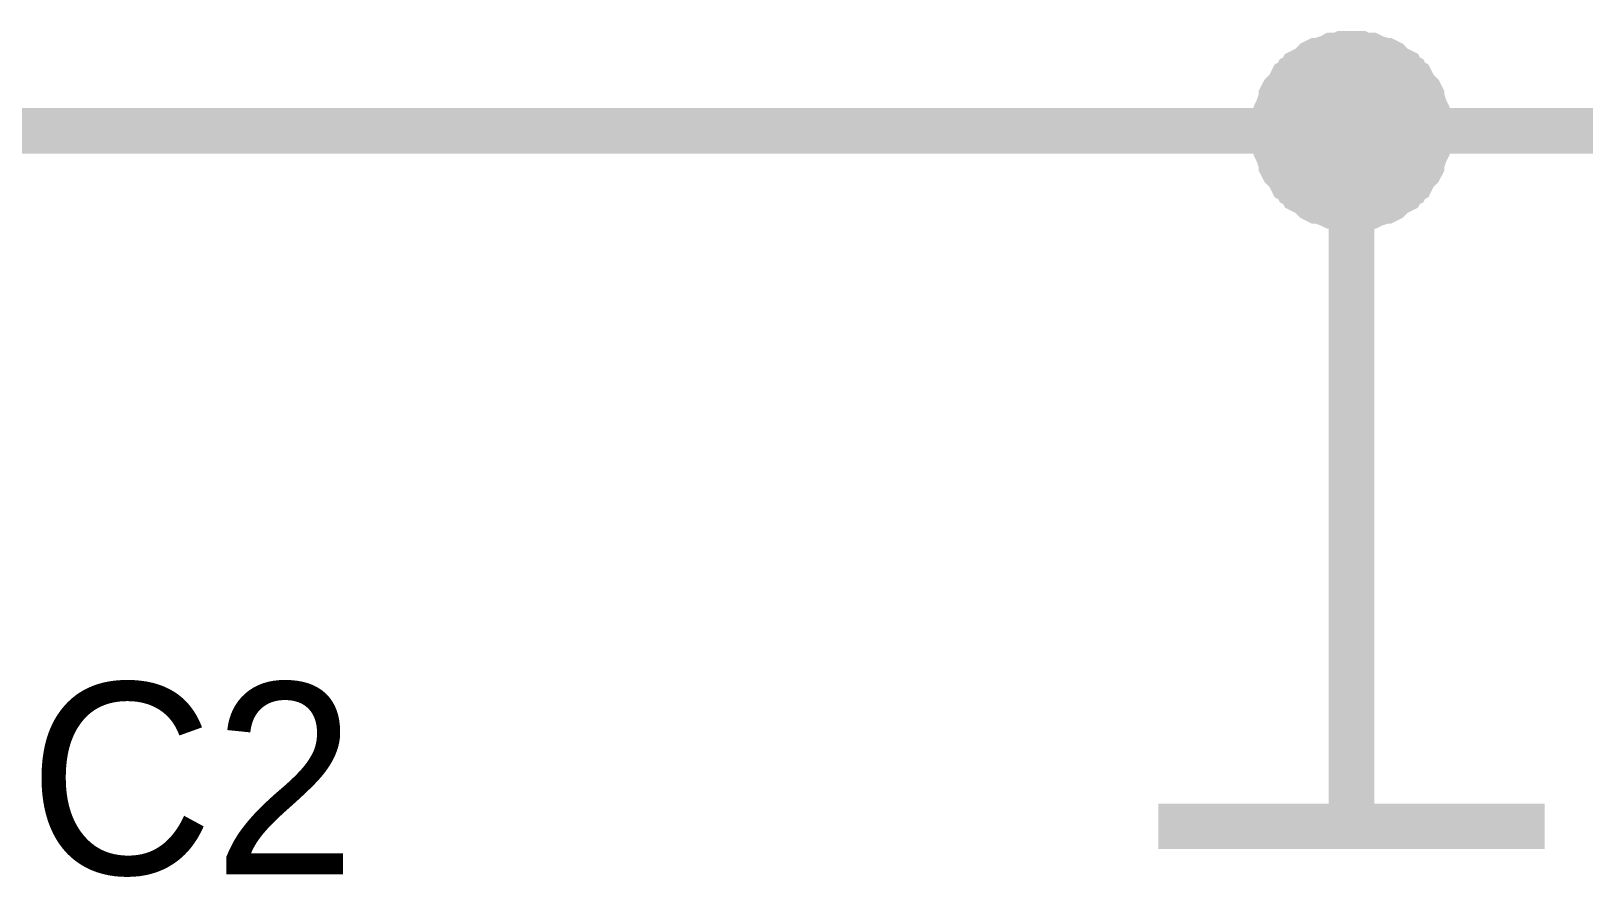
# Model space of a CAD drawing. Header units: millimetres. Extents: x 0 to 19, y 0 to 9.5.
# Drawn here: x 13.0587 to 13.4604, y 8.0067 to 8.2256 of the extents above; entities that cross this region are included whole.
import ezdxf

# ---------------------------------------------------------------- set-up
doc = ezdxf.new("R2010")
doc.units = ezdxf.units.MM
doc.header["$MEASUREMENT"] = 0
doc.layers.add('Sheet', color=255, linetype='Continuous')

msp = doc.modelspace()

# ---------------------------------------------------------------- linework, layer by layer
at = {"layer": 'Sheet'}
for points, const_width in [([(13.38038, 8.19976), (13.38038, 8.20065), (13.38038, 8.20197), (13.38082, 8.20286), (13.38082, 8.20374), (13.38082, 8.20463), (13.38126, 8.20551), (13.3817, 8.20684), (13.38214, 8.20772), (13.38214, 8.2086), (13.38259, 8.20949), (13.38303, 8.20993), (13.38391, 8.21082), (13.38435, 8.2117), (13.3848, 8.21258), (13.38568, 8.21303), (13.38612, 8.21391), (13.38701, 8.21435), (13.38745, 8.21524), (13.38833, 8.21568), (13.38922, 8.21612), (13.3901, 8.217), (13.39054, 8.21745), (13.39143, 8.21789), (13.39231, 8.21789), (13.3932, 8.21833), (13.39452, 8.21877), (13.39541, 8.21922), (13.39629, 8.21922), (13.39718, 8.21922), (13.39806, 8.21966), (13.39939, 8.21966), (13.40027, 8.21966)], 0.0118), ([(13.38038, 8.19976), (13.38038, 8.20065), (13.38038, 8.20197), (13.38082, 8.20286), (13.38082, 8.20374), (13.38082, 8.20463), (13.38126, 8.20551), (13.3817, 8.20684), (13.38214, 8.20772), (13.38214, 8.2086), (13.38259, 8.20949), (13.38303, 8.20993), (13.38391, 8.21082), (13.38435, 8.2117), (13.3848, 8.21258), (13.38568, 8.21303), (13.38612, 8.21391), (13.38701, 8.21435), (13.38745, 8.21524), (13.38833, 8.21568), (13.38922, 8.21612), (13.3901, 8.217), (13.39054, 8.21745), (13.39143, 8.21789), (13.39231, 8.21789), (13.3932, 8.21833), (13.39452, 8.21877), (13.39541, 8.21922), (13.39629, 8.21922), (13.39718, 8.21922), (13.39806, 8.21966), (13.39939, 8.21966), (13.40027, 8.21966)], 0.0118), ([(13.38038, 8.19976), (13.38038, 8.20065), (13.38038, 8.20197), (13.38082, 8.20286), (13.38082, 8.20374), (13.38082, 8.20463), (13.38126, 8.20551), (13.3817, 8.20684), (13.38214, 8.20772), (13.38214, 8.2086), (13.38259, 8.20949), (13.38303, 8.20993), (13.38391, 8.21082), (13.38435, 8.2117), (13.3848, 8.21258), (13.38568, 8.21303), (13.38612, 8.21391), (13.38701, 8.21435), (13.38745, 8.21524), (13.38833, 8.21568), (13.38922, 8.21612), (13.3901, 8.217), (13.39054, 8.21745), (13.39143, 8.21789), (13.39231, 8.21789), (13.3932, 8.21833), (13.39452, 8.21877), (13.39541, 8.21922), (13.39629, 8.21922), (13.39718, 8.21922), (13.39806, 8.21966), (13.39939, 8.21966), (13.40027, 8.21966)], 0.0118), ([(13.38038, 8.19976), (13.38038, 8.20065), (13.38038, 8.20197), (13.38082, 8.20286), (13.38082, 8.20374), (13.38082, 8.20463), (13.38126, 8.20551), (13.3817, 8.20684), (13.38214, 8.20772), (13.38214, 8.2086), (13.38259, 8.20949), (13.38303, 8.20993), (13.38391, 8.21082), (13.38435, 8.2117), (13.3848, 8.21258), (13.38568, 8.21303), (13.38612, 8.21391), (13.38701, 8.21435), (13.38745, 8.21524), (13.38833, 8.21568), (13.38922, 8.21612), (13.3901, 8.217), (13.39054, 8.21745), (13.39143, 8.21789), (13.39231, 8.21789), (13.3932, 8.21833), (13.39452, 8.21877), (13.39541, 8.21922), (13.39629, 8.21922), (13.39718, 8.21922), (13.39806, 8.21966), (13.39939, 8.21966), (13.40027, 8.21966)], 0.0118), ([(13.40027, 8.21966), (13.40027, 8.21966)], 0.0118), ([(13.40027, 8.21966), (13.40115, 8.21966), (13.40248, 8.21966), (13.40336, 8.21922), (13.40425, 8.21922), (13.40513, 8.21922), (13.40602, 8.21877), (13.40734, 8.21833), (13.40823, 8.21789), (13.40911, 8.21789), (13.41, 8.21745), (13.41044, 8.217), (13.41132, 8.21612), (13.41221, 8.21568), (13.41309, 8.21524), (13.41353, 8.21435), (13.41442, 8.21391), (13.41486, 8.21303), (13.41574, 8.21258), (13.41619, 8.2117), (13.41663, 8.21082), (13.41751, 8.20993), (13.41795, 8.20949), (13.4184, 8.2086), (13.4184, 8.20772), (13.41884, 8.20684), (13.41928, 8.20551), (13.41972, 8.20463), (13.41972, 8.20374), (13.41972, 8.20286), (13.42016, 8.20197), (13.42016, 8.20065), (13.42016, 8.19976)], 0.0118), ([(13.40027, 8.21966), (13.40027, 8.21966)], 0.0118), ([(13.40027, 8.21966), (13.40115, 8.21966), (13.40248, 8.21966), (13.40336, 8.21922), (13.40425, 8.21922), (13.40513, 8.21922), (13.40602, 8.21877), (13.40734, 8.21833), (13.40823, 8.21789), (13.40911, 8.21789), (13.41, 8.21745), (13.41044, 8.217), (13.41132, 8.21612), (13.41221, 8.21568), (13.41309, 8.21524), (13.41353, 8.21435), (13.41442, 8.21391), (13.41486, 8.21303), (13.41574, 8.21258), (13.41619, 8.2117), (13.41663, 8.21082), (13.41751, 8.20993), (13.41795, 8.20949), (13.4184, 8.2086), (13.4184, 8.20772), (13.41884, 8.20684), (13.41928, 8.20551), (13.41972, 8.20463), (13.41972, 8.20374), (13.41972, 8.20286), (13.42016, 8.20197), (13.42016, 8.20065), (13.42016, 8.19976)], 0.0118), ([(13.40027, 8.21966), (13.40027, 8.21966)], 0.0118), ([(13.40027, 8.21966), (13.40115, 8.21966), (13.40248, 8.21966), (13.40336, 8.21922), (13.40425, 8.21922), (13.40513, 8.21922), (13.40602, 8.21877), (13.40734, 8.21833), (13.40823, 8.21789), (13.40911, 8.21789), (13.41, 8.21745), (13.41044, 8.217), (13.41132, 8.21612), (13.41221, 8.21568), (13.41309, 8.21524), (13.41353, 8.21435), (13.41442, 8.21391), (13.41486, 8.21303), (13.41574, 8.21258), (13.41619, 8.2117), (13.41663, 8.21082), (13.41751, 8.20993), (13.41795, 8.20949), (13.4184, 8.2086), (13.4184, 8.20772), (13.41884, 8.20684), (13.41928, 8.20551), (13.41972, 8.20463), (13.41972, 8.20374), (13.41972, 8.20286), (13.42016, 8.20197), (13.42016, 8.20065), (13.42016, 8.19976)], 0.0118), ([(13.40027, 8.21966), (13.40027, 8.21966)], 0.0118), ([(13.40027, 8.21966), (13.40115, 8.21966), (13.40248, 8.21966), (13.40336, 8.21922), (13.40425, 8.21922), (13.40513, 8.21922), (13.40602, 8.21877), (13.40734, 8.21833), (13.40823, 8.21789), (13.40911, 8.21789), (13.41, 8.21745), (13.41044, 8.217), (13.41132, 8.21612), (13.41221, 8.21568), (13.41309, 8.21524), (13.41353, 8.21435), (13.41442, 8.21391), (13.41486, 8.21303), (13.41574, 8.21258), (13.41619, 8.2117), (13.41663, 8.21082), (13.41751, 8.20993), (13.41795, 8.20949), (13.4184, 8.2086), (13.4184, 8.20772), (13.41884, 8.20684), (13.41928, 8.20551), (13.41972, 8.20463), (13.41972, 8.20374), (13.41972, 8.20286), (13.42016, 8.20197), (13.42016, 8.20065), (13.42016, 8.19976)], 0.0118), ([(13.38038, 8.19976), (13.38038, 8.20065), (13.38038, 8.20197), (13.38082, 8.20286), (13.38082, 8.20374), (13.38082, 8.20463), (13.38126, 8.20551), (13.3817, 8.20684), (13.38214, 8.20772), (13.38214, 8.2086), (13.38259, 8.20949), (13.38303, 8.20993), (13.38391, 8.21082), (13.38435, 8.2117), (13.3848, 8.21258), (13.38568, 8.21303), (13.38612, 8.21391), (13.38701, 8.21435), (13.38745, 8.21524), (13.38833, 8.21568), (13.38922, 8.21612), (13.3901, 8.217), (13.39054, 8.21745), (13.39143, 8.21789), (13.39231, 8.21789), (13.3932, 8.21833), (13.39452, 8.21877), (13.39541, 8.21922), (13.39629, 8.21922), (13.39718, 8.21922), (13.39806, 8.21966), (13.39939, 8.21966), (13.40027, 8.21966)], 0.0039), ([(13.38038, 8.19976), (13.38038, 8.20065), (13.38038, 8.20197), (13.38082, 8.20286), (13.38082, 8.20374), (13.38082, 8.20463), (13.38126, 8.20551), (13.3817, 8.20684), (13.38214, 8.20772), (13.38214, 8.2086), (13.38259, 8.20949), (13.38303, 8.20993), (13.38391, 8.21082), (13.38435, 8.2117), (13.3848, 8.21258), (13.38568, 8.21303), (13.38612, 8.21391), (13.38701, 8.21435), (13.38745, 8.21524), (13.38833, 8.21568), (13.38922, 8.21612), (13.3901, 8.217), (13.39054, 8.21745), (13.39143, 8.21789), (13.39231, 8.21789), (13.3932, 8.21833), (13.39452, 8.21877), (13.39541, 8.21922), (13.39629, 8.21922), (13.39718, 8.21922), (13.39806, 8.21966), (13.39939, 8.21966), (13.40027, 8.21966)], 0.0039), ([(13.38038, 8.19976), (13.38038, 8.20065), (13.38038, 8.20197), (13.38082, 8.20286), (13.38082, 8.20374), (13.38082, 8.20463), (13.38126, 8.20551), (13.3817, 8.20684), (13.38214, 8.20772), (13.38214, 8.2086), (13.38259, 8.20949), (13.38303, 8.20993), (13.38391, 8.21082), (13.38435, 8.2117), (13.3848, 8.21258), (13.38568, 8.21303), (13.38612, 8.21391), (13.38701, 8.21435), (13.38745, 8.21524), (13.38833, 8.21568), (13.38922, 8.21612), (13.3901, 8.217), (13.39054, 8.21745), (13.39143, 8.21789), (13.39231, 8.21789), (13.3932, 8.21833), (13.39452, 8.21877), (13.39541, 8.21922), (13.39629, 8.21922), (13.39718, 8.21922), (13.39806, 8.21966), (13.39939, 8.21966), (13.40027, 8.21966)], 0.0039), ([(13.38038, 8.19976), (13.38038, 8.20065), (13.38038, 8.20197), (13.38082, 8.20286), (13.38082, 8.20374), (13.38082, 8.20463), (13.38126, 8.20551), (13.3817, 8.20684), (13.38214, 8.20772), (13.38214, 8.2086), (13.38259, 8.20949), (13.38303, 8.20993), (13.38391, 8.21082), (13.38435, 8.2117), (13.3848, 8.21258), (13.38568, 8.21303), (13.38612, 8.21391), (13.38701, 8.21435), (13.38745, 8.21524), (13.38833, 8.21568), (13.38922, 8.21612), (13.3901, 8.217), (13.39054, 8.21745), (13.39143, 8.21789), (13.39231, 8.21789), (13.3932, 8.21833), (13.39452, 8.21877), (13.39541, 8.21922), (13.39629, 8.21922), (13.39718, 8.21922), (13.39806, 8.21966), (13.39939, 8.21966), (13.40027, 8.21966)], 0.0039), ([(13.40027, 8.21966), (13.40027, 8.21966)], 0.0039), ([(13.40027, 8.21966), (13.40115, 8.21966), (13.40248, 8.21966), (13.40336, 8.21922), (13.40425, 8.21922), (13.40513, 8.21922), (13.40602, 8.21877), (13.40734, 8.21833), (13.40823, 8.21789), (13.40911, 8.21789), (13.41, 8.21745), (13.41044, 8.217), (13.41132, 8.21612), (13.41221, 8.21568), (13.41309, 8.21524), (13.41353, 8.21435), (13.41442, 8.21391), (13.41486, 8.21303), (13.41574, 8.21258), (13.41619, 8.2117), (13.41663, 8.21082), (13.41751, 8.20993), (13.41795, 8.20949), (13.4184, 8.2086), (13.4184, 8.20772), (13.41884, 8.20684), (13.41928, 8.20551), (13.41972, 8.20463), (13.41972, 8.20374), (13.41972, 8.20286), (13.42016, 8.20197), (13.42016, 8.20065), (13.42016, 8.19976)], 0.0039), ([(13.40027, 8.21966), (13.40027, 8.21966)], 0.0039), ([(13.40027, 8.21966), (13.40115, 8.21966), (13.40248, 8.21966), (13.40336, 8.21922), (13.40425, 8.21922), (13.40513, 8.21922), (13.40602, 8.21877), (13.40734, 8.21833), (13.40823, 8.21789), (13.40911, 8.21789), (13.41, 8.21745), (13.41044, 8.217), (13.41132, 8.21612), (13.41221, 8.21568), (13.41309, 8.21524), (13.41353, 8.21435), (13.41442, 8.21391), (13.41486, 8.21303), (13.41574, 8.21258), (13.41619, 8.2117), (13.41663, 8.21082), (13.41751, 8.20993), (13.41795, 8.20949), (13.4184, 8.2086), (13.4184, 8.20772), (13.41884, 8.20684), (13.41928, 8.20551), (13.41972, 8.20463), (13.41972, 8.20374), (13.41972, 8.20286), (13.42016, 8.20197), (13.42016, 8.20065), (13.42016, 8.19976)], 0.0039), ([(13.40027, 8.21966), (13.40027, 8.21966)], 0.0039), ([(13.40027, 8.21966), (13.40115, 8.21966), (13.40248, 8.21966), (13.40336, 8.21922), (13.40425, 8.21922), (13.40513, 8.21922), (13.40602, 8.21877), (13.40734, 8.21833), (13.40823, 8.21789), (13.40911, 8.21789), (13.41, 8.21745), (13.41044, 8.217), (13.41132, 8.21612), (13.41221, 8.21568), (13.41309, 8.21524), (13.41353, 8.21435), (13.41442, 8.21391), (13.41486, 8.21303), (13.41574, 8.21258), (13.41619, 8.2117), (13.41663, 8.21082), (13.41751, 8.20993), (13.41795, 8.20949), (13.4184, 8.2086), (13.4184, 8.20772), (13.41884, 8.20684), (13.41928, 8.20551), (13.41972, 8.20463), (13.41972, 8.20374), (13.41972, 8.20286), (13.42016, 8.20197), (13.42016, 8.20065), (13.42016, 8.19976)], 0.0039), ([(13.40027, 8.21966), (13.40027, 8.21966)], 0.0039), ([(13.40027, 8.21966), (13.40115, 8.21966), (13.40248, 8.21966), (13.40336, 8.21922), (13.40425, 8.21922), (13.40513, 8.21922), (13.40602, 8.21877), (13.40734, 8.21833), (13.40823, 8.21789), (13.40911, 8.21789), (13.41, 8.21745), (13.41044, 8.217), (13.41132, 8.21612), (13.41221, 8.21568), (13.41309, 8.21524), (13.41353, 8.21435), (13.41442, 8.21391), (13.41486, 8.21303), (13.41574, 8.21258), (13.41619, 8.2117), (13.41663, 8.21082), (13.41751, 8.20993), (13.41795, 8.20949), (13.4184, 8.2086), (13.4184, 8.20772), (13.41884, 8.20684), (13.41928, 8.20551), (13.41972, 8.20463), (13.41972, 8.20374), (13.41972, 8.20286), (13.42016, 8.20197), (13.42016, 8.20065), (13.42016, 8.19976)], 0.0039), ([(12.40022, 8.19976), (13.00016, 8.19976), (13.40027, 8.19976), (13.70002, 8.19976), (13.80038, 8.19976)], 0.0118), ([(13.40027, 8.17987), (13.39939, 8.17987), (13.39806, 8.17987), (13.39718, 8.18031), (13.39629, 8.18031), (13.39541, 8.18031), (13.39452, 8.18075), (13.3932, 8.18119), (13.39231, 8.18164), (13.39143, 8.18164), (13.39054, 8.18208), (13.3901, 8.18252), (13.38922, 8.1834), (13.38833, 8.18385), (13.38745, 8.18429), (13.38701, 8.18517), (13.38612, 8.18562), (13.38568, 8.1865), (13.3848, 8.18694), (13.38435, 8.18783), (13.38391, 8.18871), (13.38303, 8.18959), (13.38259, 8.19004), (13.38214, 8.19092), (13.38214, 8.1918), (13.3817, 8.19269), (13.38126, 8.19402), (13.38082, 8.1949), (13.38082, 8.19578), (13.38082, 8.19667), (13.38038, 8.19755), (13.38038, 8.19888), (13.38038, 8.19976)], 0.0118), ([(13.38038, 8.19976), (13.38038, 8.19976)], 0.0118), ([(13.40027, 8.17987), (13.39939, 8.17987), (13.39806, 8.17987), (13.39718, 8.18031), (13.39629, 8.18031), (13.39541, 8.18031), (13.39452, 8.18075), (13.3932, 8.18119), (13.39231, 8.18164), (13.39143, 8.18164), (13.39054, 8.18208), (13.3901, 8.18252), (13.38922, 8.1834), (13.38833, 8.18385), (13.38745, 8.18429), (13.38701, 8.18517), (13.38612, 8.18562), (13.38568, 8.1865), (13.3848, 8.18694), (13.38435, 8.18783), (13.38391, 8.18871), (13.38303, 8.18959), (13.38259, 8.19004), (13.38214, 8.19092), (13.38214, 8.1918), (13.3817, 8.19269), (13.38126, 8.19402), (13.38082, 8.1949), (13.38082, 8.19578), (13.38082, 8.19667), (13.38038, 8.19755), (13.38038, 8.19888), (13.38038, 8.19976)], 0.0118), ([(13.38038, 8.19976), (13.38038, 8.19976)], 0.0118), ([(13.40027, 8.17987), (13.39939, 8.17987), (13.39806, 8.17987), (13.39718, 8.18031), (13.39629, 8.18031), (13.39541, 8.18031), (13.39452, 8.18075), (13.3932, 8.18119), (13.39231, 8.18164), (13.39143, 8.18164), (13.39054, 8.18208), (13.3901, 8.18252), (13.38922, 8.1834), (13.38833, 8.18385), (13.38745, 8.18429), (13.38701, 8.18517), (13.38612, 8.18562), (13.38568, 8.1865), (13.3848, 8.18694), (13.38435, 8.18783), (13.38391, 8.18871), (13.38303, 8.18959), (13.38259, 8.19004), (13.38214, 8.19092), (13.38214, 8.1918), (13.3817, 8.19269), (13.38126, 8.19402), (13.38082, 8.1949), (13.38082, 8.19578), (13.38082, 8.19667), (13.38038, 8.19755), (13.38038, 8.19888), (13.38038, 8.19976)], 0.0118), ([(13.38038, 8.19976), (13.38038, 8.19976)], 0.0118), ([(13.40027, 8.17987), (13.39939, 8.17987), (13.39806, 8.17987), (13.39718, 8.18031), (13.39629, 8.18031), (13.39541, 8.18031), (13.39452, 8.18075), (13.3932, 8.18119), (13.39231, 8.18164), (13.39143, 8.18164), (13.39054, 8.18208), (13.3901, 8.18252), (13.38922, 8.1834), (13.38833, 8.18385), (13.38745, 8.18429), (13.38701, 8.18517), (13.38612, 8.18562), (13.38568, 8.1865), (13.3848, 8.18694), (13.38435, 8.18783), (13.38391, 8.18871), (13.38303, 8.18959), (13.38259, 8.19004), (13.38214, 8.19092), (13.38214, 8.1918), (13.3817, 8.19269), (13.38126, 8.19402), (13.38082, 8.1949), (13.38082, 8.19578), (13.38082, 8.19667), (13.38038, 8.19755), (13.38038, 8.19888), (13.38038, 8.19976)], 0.0118), ([(13.38038, 8.19976), (13.38038, 8.19976)], 0.0118), ([(13.40027, 8.09985), (13.40027, 8.19976)], 0.0118), ([(13.42016, 8.19976), (13.42016, 8.19888), (13.42016, 8.19755), (13.41972, 8.19667), (13.41972, 8.19578), (13.41972, 8.1949), (13.41928, 8.19402), (13.41884, 8.19269), (13.4184, 8.1918), (13.4184, 8.19092), (13.41795, 8.19004), (13.41751, 8.18959), (13.41663, 8.18871), (13.41619, 8.18783), (13.41574, 8.18694), (13.41486, 8.1865), (13.41442, 8.18562), (13.41353, 8.18517), (13.41309, 8.18429), (13.41221, 8.18385), (13.41132, 8.1834), (13.41044, 8.18252), (13.41, 8.18208), (13.40911, 8.18164), (13.40823, 8.18164), (13.40734, 8.18119), (13.40602, 8.18075), (13.40513, 8.18031), (13.40425, 8.18031), (13.40336, 8.18031), (13.40248, 8.17987), (13.40115, 8.17987), (13.40027, 8.17987)], 0.0118), ([(13.42016, 8.19976), (13.42016, 8.19888), (13.42016, 8.19755), (13.41972, 8.19667), (13.41972, 8.19578), (13.41972, 8.1949), (13.41928, 8.19402), (13.41884, 8.19269), (13.4184, 8.1918), (13.4184, 8.19092), (13.41795, 8.19004), (13.41751, 8.18959), (13.41663, 8.18871), (13.41619, 8.18783), (13.41574, 8.18694), (13.41486, 8.1865), (13.41442, 8.18562), (13.41353, 8.18517), (13.41309, 8.18429), (13.41221, 8.18385), (13.41132, 8.1834), (13.41044, 8.18252), (13.41, 8.18208), (13.40911, 8.18164), (13.40823, 8.18164), (13.40734, 8.18119), (13.40602, 8.18075), (13.40513, 8.18031), (13.40425, 8.18031), (13.40336, 8.18031), (13.40248, 8.17987), (13.40115, 8.17987), (13.40027, 8.17987)], 0.0118), ([(13.42016, 8.19976), (13.42016, 8.19888), (13.42016, 8.19755), (13.41972, 8.19667), (13.41972, 8.19578), (13.41972, 8.1949), (13.41928, 8.19402), (13.41884, 8.19269), (13.4184, 8.1918), (13.4184, 8.19092), (13.41795, 8.19004), (13.41751, 8.18959), (13.41663, 8.18871), (13.41619, 8.18783), (13.41574, 8.18694), (13.41486, 8.1865), (13.41442, 8.18562), (13.41353, 8.18517), (13.41309, 8.18429), (13.41221, 8.18385), (13.41132, 8.1834), (13.41044, 8.18252), (13.41, 8.18208), (13.40911, 8.18164), (13.40823, 8.18164), (13.40734, 8.18119), (13.40602, 8.18075), (13.40513, 8.18031), (13.40425, 8.18031), (13.40336, 8.18031), (13.40248, 8.17987), (13.40115, 8.17987), (13.40027, 8.17987)], 0.0118), ([(13.42016, 8.19976), (13.42016, 8.19888), (13.42016, 8.19755), (13.41972, 8.19667), (13.41972, 8.19578), (13.41972, 8.1949), (13.41928, 8.19402), (13.41884, 8.19269), (13.4184, 8.1918), (13.4184, 8.19092), (13.41795, 8.19004), (13.41751, 8.18959), (13.41663, 8.18871), (13.41619, 8.18783), (13.41574, 8.18694), (13.41486, 8.1865), (13.41442, 8.18562), (13.41353, 8.18517), (13.41309, 8.18429), (13.41221, 8.18385), (13.41132, 8.1834), (13.41044, 8.18252), (13.41, 8.18208), (13.40911, 8.18164), (13.40823, 8.18164), (13.40734, 8.18119), (13.40602, 8.18075), (13.40513, 8.18031), (13.40425, 8.18031), (13.40336, 8.18031), (13.40248, 8.17987), (13.40115, 8.17987), (13.40027, 8.17987)], 0.0118), ([(13.42016, 8.19976), (13.42016, 8.19976), (13.42016, 8.19976), (13.42016, 8.19976), (13.42016, 8.19976), (13.42016, 8.19976), (13.42016, 8.19976), (13.42016, 8.19976), (13.42016, 8.19976), (13.42016, 8.19976), (13.42016, 8.19976), (13.42016, 8.19976), (13.42016, 8.19976), (13.42016, 8.19976), (13.42016, 8.19976), (13.42016, 8.19976), (13.42016, 8.19976), (13.42016, 8.19976), (13.42016, 8.19976), (13.42016, 8.19976), (13.42016, 8.19976), (13.42016, 8.19976), (13.42016, 8.19976), (13.42016, 8.19976), (13.42016, 8.19976), (13.42016, 8.19976), (13.42016, 8.19976), (13.42016, 8.19976), (13.42016, 8.19976), (13.42016, 8.19976), (13.42016, 8.19976), (13.42016, 8.19976), (13.42016, 8.19976)], 0.0118), ([(13.42016, 8.19976), (13.42016, 8.19976)], 0.0118), ([(13.42016, 8.19976), (13.42016, 8.19976), (13.42016, 8.19976), (13.42016, 8.19976), (13.42016, 8.19976), (13.42016, 8.19976), (13.42016, 8.19976), (13.42016, 8.19976), (13.42016, 8.19976), (13.42016, 8.19976), (13.42016, 8.19976), (13.42016, 8.19976), (13.42016, 8.19976), (13.42016, 8.19976), (13.42016, 8.19976), (13.42016, 8.19976), (13.42016, 8.19976), (13.42016, 8.19976), (13.42016, 8.19976), (13.42016, 8.19976), (13.42016, 8.19976), (13.42016, 8.19976), (13.42016, 8.19976), (13.42016, 8.19976), (13.42016, 8.19976), (13.42016, 8.19976), (13.42016, 8.19976), (13.42016, 8.19976), (13.42016, 8.19976), (13.42016, 8.19976), (13.42016, 8.19976), (13.42016, 8.19976), (13.42016, 8.19976)], 0.0118), ([(13.42016, 8.19976), (13.42016, 8.19976)], 0.0118), ([(13.42016, 8.19976), (13.42016, 8.19976), (13.42016, 8.19976), (13.42016, 8.19976), (13.42016, 8.19976), (13.42016, 8.19976), (13.42016, 8.19976), (13.42016, 8.19976), (13.42016, 8.19976), (13.42016, 8.19976), (13.42016, 8.19976), (13.42016, 8.19976), (13.42016, 8.19976), (13.42016, 8.19976), (13.42016, 8.19976), (13.42016, 8.19976), (13.42016, 8.19976), (13.42016, 8.19976), (13.42016, 8.19976), (13.42016, 8.19976), (13.42016, 8.19976), (13.42016, 8.19976), (13.42016, 8.19976), (13.42016, 8.19976), (13.42016, 8.19976), (13.42016, 8.19976), (13.42016, 8.19976), (13.42016, 8.19976), (13.42016, 8.19976), (13.42016, 8.19976), (13.42016, 8.19976), (13.42016, 8.19976), (13.42016, 8.19976)], 0.0118), ([(13.42016, 8.19976), (13.42016, 8.19976)], 0.0118), ([(13.42016, 8.19976), (13.42016, 8.19976), (13.42016, 8.19976), (13.42016, 8.19976), (13.42016, 8.19976), (13.42016, 8.19976), (13.42016, 8.19976), (13.42016, 8.19976), (13.42016, 8.19976), (13.42016, 8.19976), (13.42016, 8.19976), (13.42016, 8.19976), (13.42016, 8.19976), (13.42016, 8.19976), (13.42016, 8.19976), (13.42016, 8.19976), (13.42016, 8.19976), (13.42016, 8.19976), (13.42016, 8.19976), (13.42016, 8.19976), (13.42016, 8.19976), (13.42016, 8.19976), (13.42016, 8.19976), (13.42016, 8.19976), (13.42016, 8.19976), (13.42016, 8.19976), (13.42016, 8.19976), (13.42016, 8.19976), (13.42016, 8.19976), (13.42016, 8.19976), (13.42016, 8.19976), (13.42016, 8.19976), (13.42016, 8.19976)], 0.0118), ([(13.42016, 8.19976), (13.42016, 8.19976)], 0.0118), ([(13.40027, 8.17987), (13.39939, 8.17987), (13.39806, 8.17987), (13.39718, 8.18031), (13.39629, 8.18031), (13.39541, 8.18031), (13.39452, 8.18075), (13.3932, 8.18119), (13.39231, 8.18164), (13.39143, 8.18164), (13.39054, 8.18208), (13.3901, 8.18252), (13.38922, 8.1834), (13.38833, 8.18385), (13.38745, 8.18429), (13.38701, 8.18517), (13.38612, 8.18562), (13.38568, 8.1865), (13.3848, 8.18694), (13.38435, 8.18783), (13.38391, 8.18871), (13.38303, 8.18959), (13.38259, 8.19004), (13.38214, 8.19092), (13.38214, 8.1918), (13.3817, 8.19269), (13.38126, 8.19402), (13.38082, 8.1949), (13.38082, 8.19578), (13.38082, 8.19667), (13.38038, 8.19755), (13.38038, 8.19888), (13.38038, 8.19976)], 0.0039), ([(13.38038, 8.19976), (13.38038, 8.19976)], 0.0039), ([(13.40027, 8.17987), (13.39939, 8.17987), (13.39806, 8.17987), (13.39718, 8.18031), (13.39629, 8.18031), (13.39541, 8.18031), (13.39452, 8.18075), (13.3932, 8.18119), (13.39231, 8.18164), (13.39143, 8.18164), (13.39054, 8.18208), (13.3901, 8.18252), (13.38922, 8.1834), (13.38833, 8.18385), (13.38745, 8.18429), (13.38701, 8.18517), (13.38612, 8.18562), (13.38568, 8.1865), (13.3848, 8.18694), (13.38435, 8.18783), (13.38391, 8.18871), (13.38303, 8.18959), (13.38259, 8.19004), (13.38214, 8.19092), (13.38214, 8.1918), (13.3817, 8.19269), (13.38126, 8.19402), (13.38082, 8.1949), (13.38082, 8.19578), (13.38082, 8.19667), (13.38038, 8.19755), (13.38038, 8.19888), (13.38038, 8.19976)], 0.0039), ([(13.38038, 8.19976), (13.38038, 8.19976)], 0.0039), ([(13.40027, 8.17987), (13.39939, 8.17987), (13.39806, 8.17987), (13.39718, 8.18031), (13.39629, 8.18031), (13.39541, 8.18031), (13.39452, 8.18075), (13.3932, 8.18119), (13.39231, 8.18164), (13.39143, 8.18164), (13.39054, 8.18208), (13.3901, 8.18252), (13.38922, 8.1834), (13.38833, 8.18385), (13.38745, 8.18429), (13.38701, 8.18517), (13.38612, 8.18562), (13.38568, 8.1865), (13.3848, 8.18694), (13.38435, 8.18783), (13.38391, 8.18871), (13.38303, 8.18959), (13.38259, 8.19004), (13.38214, 8.19092), (13.38214, 8.1918), (13.3817, 8.19269), (13.38126, 8.19402), (13.38082, 8.1949), (13.38082, 8.19578), (13.38082, 8.19667), (13.38038, 8.19755), (13.38038, 8.19888), (13.38038, 8.19976)], 0.0039), ([(13.38038, 8.19976), (13.38038, 8.19976)], 0.0039), ([(13.40027, 8.17987), (13.39939, 8.17987), (13.39806, 8.17987), (13.39718, 8.18031), (13.39629, 8.18031), (13.39541, 8.18031), (13.39452, 8.18075), (13.3932, 8.18119), (13.39231, 8.18164), (13.39143, 8.18164), (13.39054, 8.18208), (13.3901, 8.18252), (13.38922, 8.1834), (13.38833, 8.18385), (13.38745, 8.18429), (13.38701, 8.18517), (13.38612, 8.18562), (13.38568, 8.1865), (13.3848, 8.18694), (13.38435, 8.18783), (13.38391, 8.18871), (13.38303, 8.18959), (13.38259, 8.19004), (13.38214, 8.19092), (13.38214, 8.1918), (13.3817, 8.19269), (13.38126, 8.19402), (13.38082, 8.1949), (13.38082, 8.19578), (13.38082, 8.19667), (13.38038, 8.19755), (13.38038, 8.19888), (13.38038, 8.19976)], 0.0039), ([(13.38038, 8.19976), (13.38038, 8.19976)], 0.0039), ([(13.42016, 8.19976), (13.42016, 8.19888), (13.42016, 8.19755), (13.41972, 8.19667), (13.41972, 8.19578), (13.41972, 8.1949), (13.41928, 8.19402), (13.41884, 8.19269), (13.4184, 8.1918), (13.4184, 8.19092), (13.41795, 8.19004), (13.41751, 8.18959), (13.41663, 8.18871), (13.41619, 8.18783), (13.41574, 8.18694), (13.41486, 8.1865), (13.41442, 8.18562), (13.41353, 8.18517), (13.41309, 8.18429), (13.41221, 8.18385), (13.41132, 8.1834), (13.41044, 8.18252), (13.41, 8.18208), (13.40911, 8.18164), (13.40823, 8.18164), (13.40734, 8.18119), (13.40602, 8.18075), (13.40513, 8.18031), (13.40425, 8.18031), (13.40336, 8.18031), (13.40248, 8.17987), (13.40115, 8.17987), (13.40027, 8.17987)], 0.0039), ([(13.42016, 8.19976), (13.42016, 8.19888), (13.42016, 8.19755), (13.41972, 8.19667), (13.41972, 8.19578), (13.41972, 8.1949), (13.41928, 8.19402), (13.41884, 8.19269), (13.4184, 8.1918), (13.4184, 8.19092), (13.41795, 8.19004), (13.41751, 8.18959), (13.41663, 8.18871), (13.41619, 8.18783), (13.41574, 8.18694), (13.41486, 8.1865), (13.41442, 8.18562), (13.41353, 8.18517), (13.41309, 8.18429), (13.41221, 8.18385), (13.41132, 8.1834), (13.41044, 8.18252), (13.41, 8.18208), (13.40911, 8.18164), (13.40823, 8.18164), (13.40734, 8.18119), (13.40602, 8.18075), (13.40513, 8.18031), (13.40425, 8.18031), (13.40336, 8.18031), (13.40248, 8.17987), (13.40115, 8.17987), (13.40027, 8.17987)], 0.0039), ([(13.42016, 8.19976), (13.42016, 8.19888), (13.42016, 8.19755), (13.41972, 8.19667), (13.41972, 8.19578), (13.41972, 8.1949), (13.41928, 8.19402), (13.41884, 8.19269), (13.4184, 8.1918), (13.4184, 8.19092), (13.41795, 8.19004), (13.41751, 8.18959), (13.41663, 8.18871), (13.41619, 8.18783), (13.41574, 8.18694), (13.41486, 8.1865), (13.41442, 8.18562), (13.41353, 8.18517), (13.41309, 8.18429), (13.41221, 8.18385), (13.41132, 8.1834), (13.41044, 8.18252), (13.41, 8.18208), (13.40911, 8.18164), (13.40823, 8.18164), (13.40734, 8.18119), (13.40602, 8.18075), (13.40513, 8.18031), (13.40425, 8.18031), (13.40336, 8.18031), (13.40248, 8.17987), (13.40115, 8.17987), (13.40027, 8.17987)], 0.0039), ([(13.42016, 8.19976), (13.42016, 8.19888), (13.42016, 8.19755), (13.41972, 8.19667), (13.41972, 8.19578), (13.41972, 8.1949), (13.41928, 8.19402), (13.41884, 8.19269), (13.4184, 8.1918), (13.4184, 8.19092), (13.41795, 8.19004), (13.41751, 8.18959), (13.41663, 8.18871), (13.41619, 8.18783), (13.41574, 8.18694), (13.41486, 8.1865), (13.41442, 8.18562), (13.41353, 8.18517), (13.41309, 8.18429), (13.41221, 8.18385), (13.41132, 8.1834), (13.41044, 8.18252), (13.41, 8.18208), (13.40911, 8.18164), (13.40823, 8.18164), (13.40734, 8.18119), (13.40602, 8.18075), (13.40513, 8.18031), (13.40425, 8.18031), (13.40336, 8.18031), (13.40248, 8.17987), (13.40115, 8.17987), (13.40027, 8.17987)], 0.0039), ([(13.42016, 8.19976), (13.42016, 8.19976), (13.42016, 8.19976), (13.42016, 8.19976), (13.42016, 8.19976), (13.42016, 8.19976), (13.42016, 8.19976), (13.42016, 8.19976), (13.42016, 8.19976), (13.42016, 8.19976), (13.42016, 8.19976), (13.42016, 8.19976), (13.42016, 8.19976), (13.42016, 8.19976), (13.42016, 8.19976), (13.42016, 8.19976), (13.42016, 8.19976), (13.42016, 8.19976), (13.42016, 8.19976), (13.42016, 8.19976), (13.42016, 8.19976), (13.42016, 8.19976), (13.42016, 8.19976), (13.42016, 8.19976), (13.42016, 8.19976), (13.42016, 8.19976), (13.42016, 8.19976), (13.42016, 8.19976), (13.42016, 8.19976), (13.42016, 8.19976), (13.42016, 8.19976), (13.42016, 8.19976), (13.42016, 8.19976)], 0.0039), ([(13.42016, 8.19976), (13.42016, 8.19976)], 0.0039), ([(13.42016, 8.19976), (13.42016, 8.19976), (13.42016, 8.19976), (13.42016, 8.19976), (13.42016, 8.19976), (13.42016, 8.19976), (13.42016, 8.19976), (13.42016, 8.19976), (13.42016, 8.19976), (13.42016, 8.19976), (13.42016, 8.19976), (13.42016, 8.19976), (13.42016, 8.19976), (13.42016, 8.19976), (13.42016, 8.19976), (13.42016, 8.19976), (13.42016, 8.19976), (13.42016, 8.19976), (13.42016, 8.19976), (13.42016, 8.19976), (13.42016, 8.19976), (13.42016, 8.19976), (13.42016, 8.19976), (13.42016, 8.19976), (13.42016, 8.19976), (13.42016, 8.19976), (13.42016, 8.19976), (13.42016, 8.19976), (13.42016, 8.19976), (13.42016, 8.19976), (13.42016, 8.19976), (13.42016, 8.19976), (13.42016, 8.19976)], 0.0039), ([(13.42016, 8.19976), (13.42016, 8.19976)], 0.0039), ([(13.42016, 8.19976), (13.42016, 8.19976), (13.42016, 8.19976), (13.42016, 8.19976), (13.42016, 8.19976), (13.42016, 8.19976), (13.42016, 8.19976), (13.42016, 8.19976), (13.42016, 8.19976), (13.42016, 8.19976), (13.42016, 8.19976), (13.42016, 8.19976), (13.42016, 8.19976), (13.42016, 8.19976), (13.42016, 8.19976), (13.42016, 8.19976), (13.42016, 8.19976), (13.42016, 8.19976), (13.42016, 8.19976), (13.42016, 8.19976), (13.42016, 8.19976), (13.42016, 8.19976), (13.42016, 8.19976), (13.42016, 8.19976), (13.42016, 8.19976), (13.42016, 8.19976), (13.42016, 8.19976), (13.42016, 8.19976), (13.42016, 8.19976), (13.42016, 8.19976), (13.42016, 8.19976), (13.42016, 8.19976), (13.42016, 8.19976)], 0.0039), ([(13.42016, 8.19976), (13.42016, 8.19976)], 0.0039), ([(13.42016, 8.19976), (13.42016, 8.19976), (13.42016, 8.19976), (13.42016, 8.19976), (13.42016, 8.19976), (13.42016, 8.19976), (13.42016, 8.19976), (13.42016, 8.19976), (13.42016, 8.19976), (13.42016, 8.19976), (13.42016, 8.19976), (13.42016, 8.19976), (13.42016, 8.19976), (13.42016, 8.19976), (13.42016, 8.19976), (13.42016, 8.19976), (13.42016, 8.19976), (13.42016, 8.19976), (13.42016, 8.19976), (13.42016, 8.19976), (13.42016, 8.19976), (13.42016, 8.19976), (13.42016, 8.19976), (13.42016, 8.19976), (13.42016, 8.19976), (13.42016, 8.19976), (13.42016, 8.19976), (13.42016, 8.19976), (13.42016, 8.19976), (13.42016, 8.19976), (13.42016, 8.19976), (13.42016, 8.19976), (13.42016, 8.19976)], 0.0039), ([(13.42016, 8.19976), (13.42016, 8.19976)], 0.0039), ([(13.40027, 8.07995), (13.40027, 8.09985)], 0.0118), ([(13.40027, 8.07995), (13.40027, 8.01983)], 0.0118), ([(13.45023, 8.01983), (13.35031, 8.01983)], 0.0118)]:
    msp.add_lwpolyline(points, dxfattribs=dict(at, const_width=const_width))
at = {"layer": 'Sheet', "const_width": 0.02}
msp.add_lwpolyline([(13.39, 8.2, 1), (13.41, 8.2, 1)], format="xyb", close=True, dxfattribs=at)

# ---------------------------------------------------------------- texts
at = {"layer": 'Sheet'}
msp.add_text('C2', height=0.049516, dxfattribs=at).set_placement((13.05808, 8.00745))

doc.saveas('drawing.dxf')
